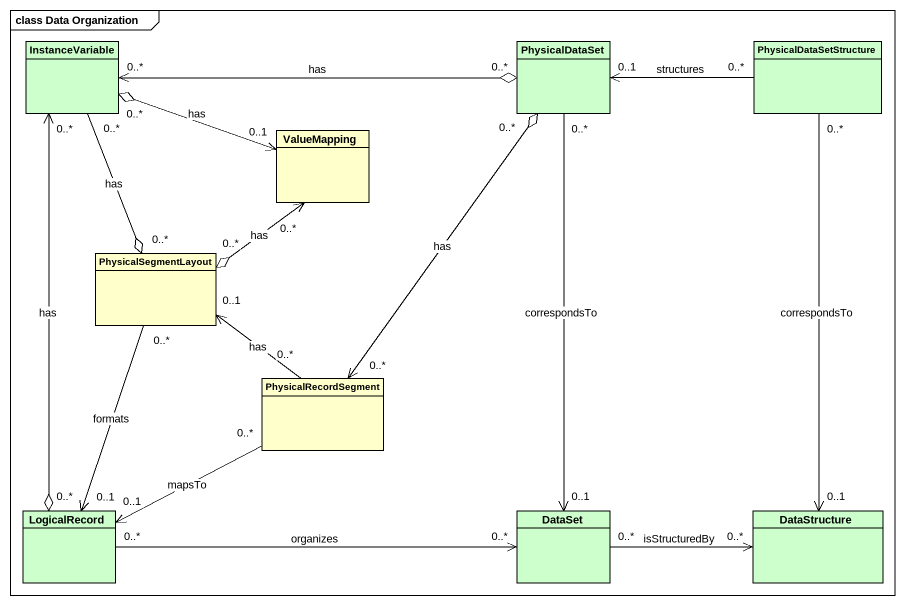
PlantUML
@startuml
mainframe class Data Organization
hide circle
hide empty members
class InstanceVariable #CCFFCC
class PhysicalDataSet #CCFFCC
class PhysicalDataSetStructure #CCFFCC
class ValueMapping
class PhysicalSegmentLayout
class PhysicalRecordSegment
class LogicalRecord #CCFFCC
class DataSet #CCFFCC
class DataStructure #CCFFCC
InstanceVariable "0..*" <-right-o "0..*" PhysicalDataSet : has
InstanceVariable "0..*" --o "0..*" PhysicalSegmentLayout : has
InstanceVariable "0..*" <--o "0..*" LogicalRecord : has
PhysicalDataSet "0..*" --> "0..1" DataSet : correspondsTo
PhysicalDataSetStructure "0..*" -left-> "0..1" PhysicalDataSet : structures
PhysicalDataSetStructure "0..*" --> "0..1" DataStructure : correspondsTo
ValueMapping "0..1" <-left-o "0..*" InstanceVariable : has
ValueMapping "0..*" <--o "0..*" PhysicalSegmentLayout : has
PhysicalSegmentLayout "0..*" --> "0..1" LogicalRecord : formats
PhysicalRecordSegment "0..*" <-up-o "0..*" PhysicalDataSet : has
PhysicalRecordSegment "0..*" -up-> "0..1" PhysicalSegmentLayout : has
PhysicalRecordSegment "0..*" -left-> "0..1" LogicalRecord : mapsTo
LogicalRecord "0..*" -right-> "0..*" DataSet : organizes
DataSet "0..*" -right-> "0..*" DataStructure : isStructuredBy
@enduml
